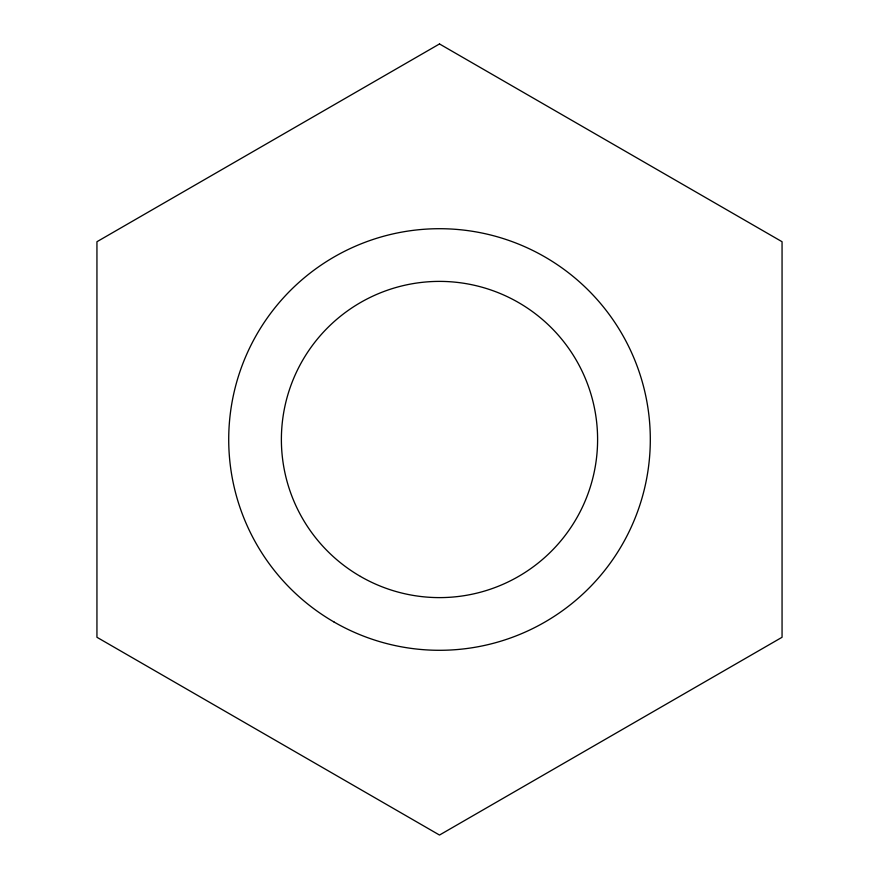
<?xml version="1.0" encoding="UTF-8"?>
<svg xmlns="http://www.w3.org/2000/svg" width="879" height="879" viewBox="0 0 879 879"><rect width="100%" height="100%" fill="white"/><g stroke="black" fill="none" stroke-linecap="round" stroke-linejoin="round"><path stroke-width="1.32" d="M439.5 43.95L96.943 241.725L96.943 637.275L439.5 835.05L782.057 637.275L782.057 241.725L439.5 43.95M360.445 576.426A158.099 158.099 0 0 0 597.599 439.5A158.099 158.099 0 0 0 360.445 302.574A158.099 158.099 0 0 0 360.445 576.426M334.119 622.057A210.795 210.795 0 0 0 650.306 439.5A210.795 210.795 0 0 0 334.119 256.943A210.795 210.795 0 0 0 334.119 622.057"/></g></svg>
